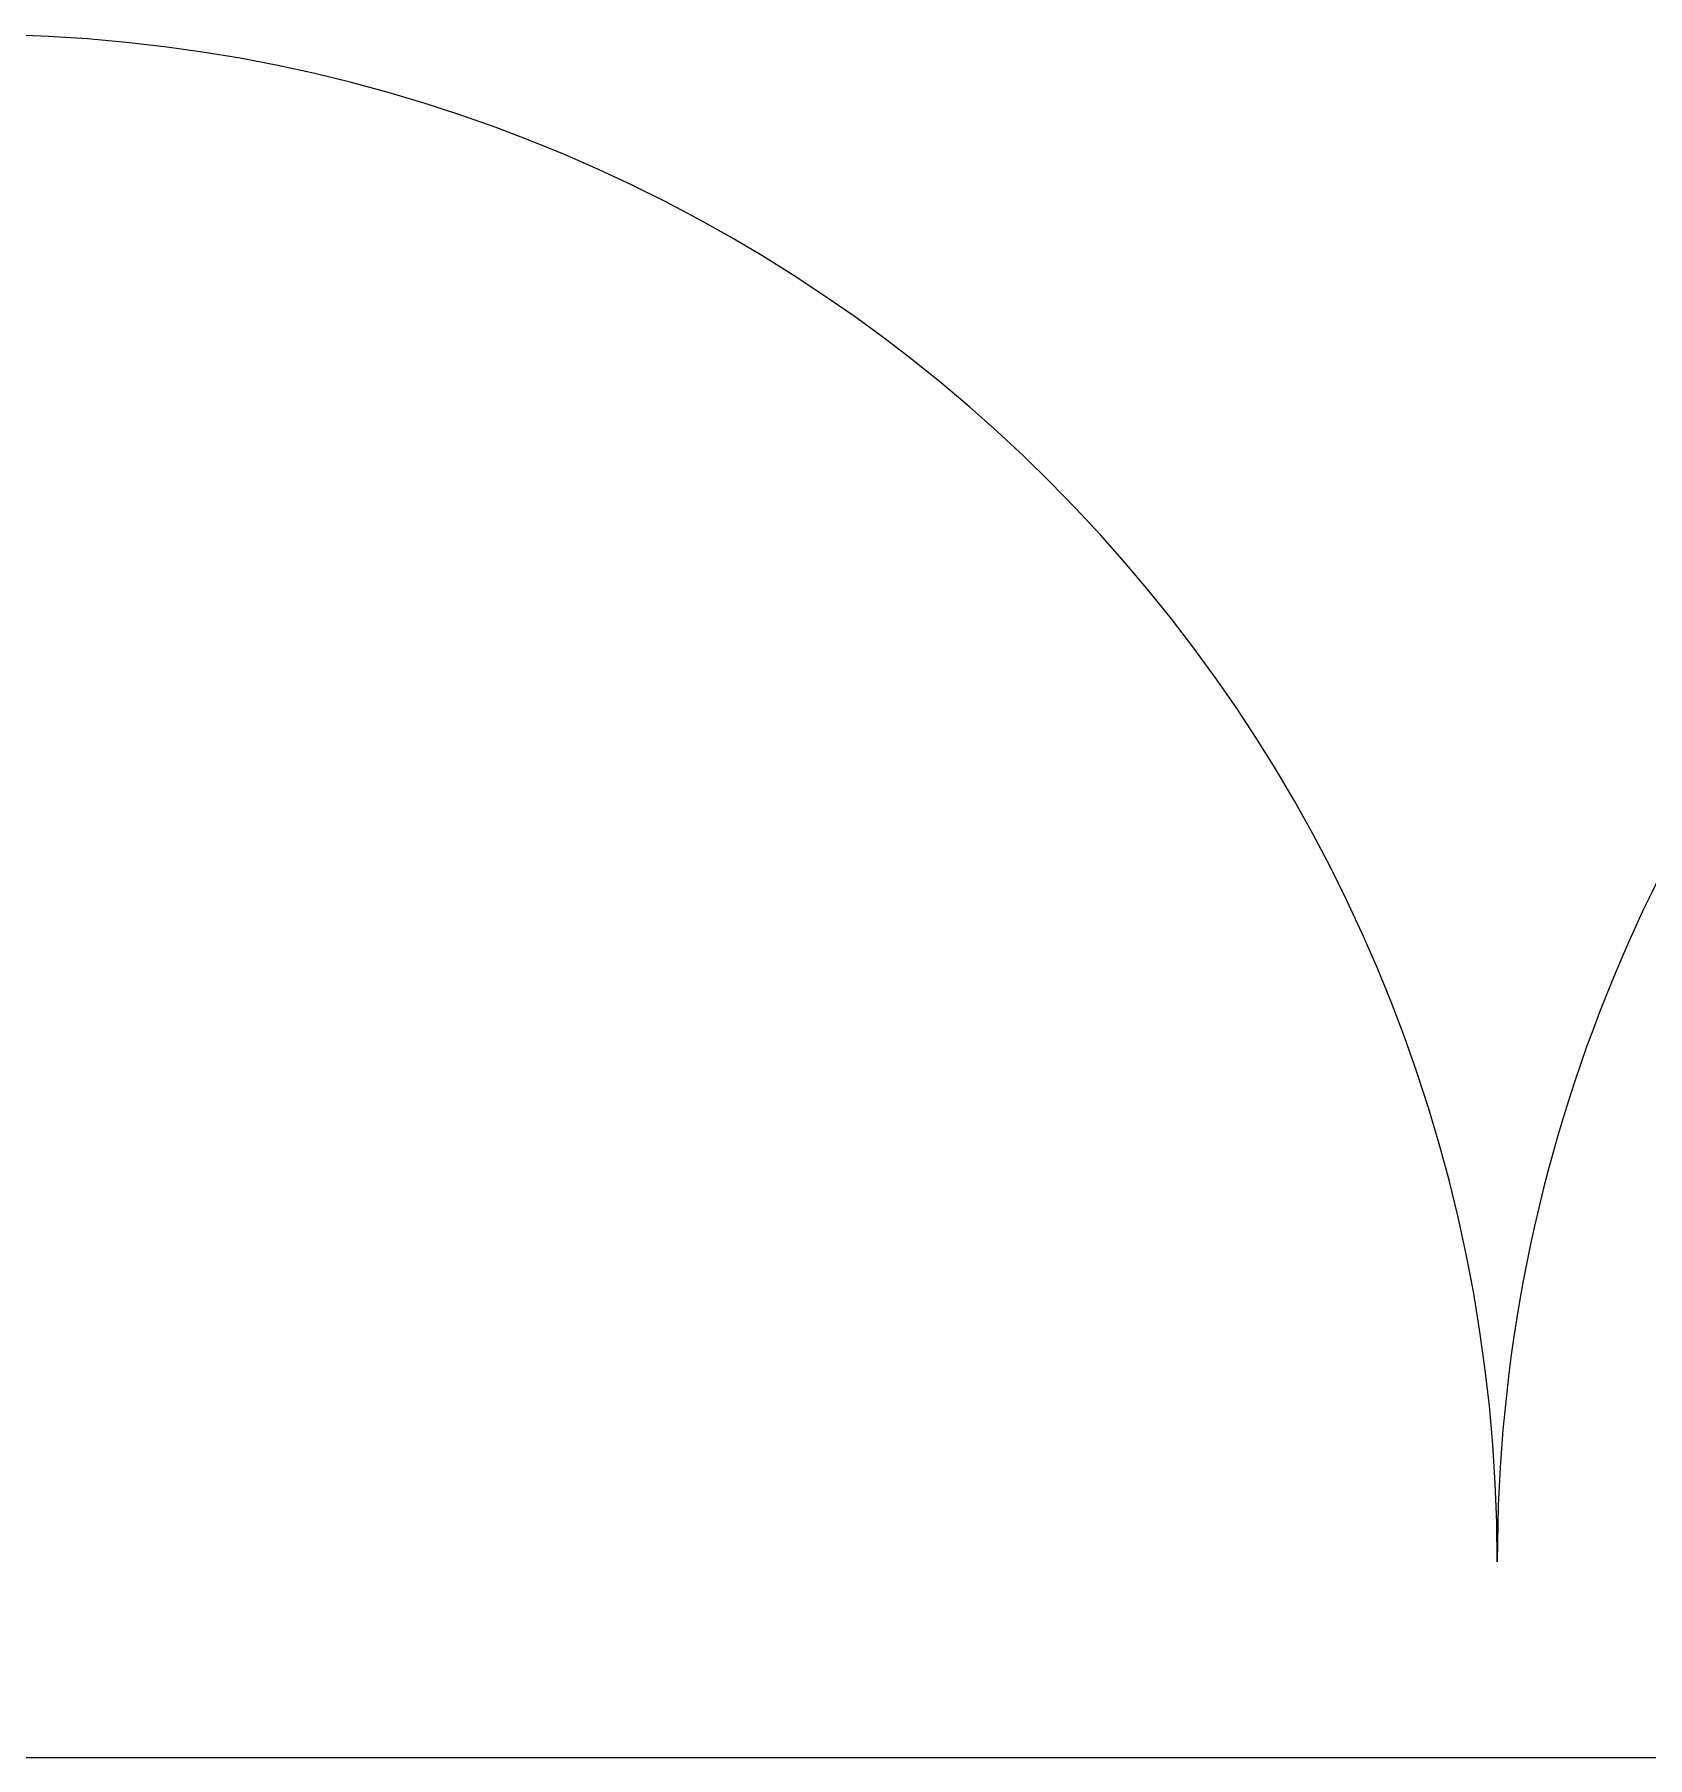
# Model space of a CAD drawing. Header units: metres. Extents: x 22.6 to 101.3, y 9.4 to 67.4.
# Drawn here: x 39.514 to 40.319, y 11.547 to 12.407 of the extents above; entities that cross this region are included whole.
import ezdxf

# ---------------------------------------------------------------- set-up
doc = ezdxf.new("R2010")
doc.units = ezdxf.units.M
doc.layers.add('00', color=252, linetype='Continuous')
doc.layers.add('A-DOOR', color=5, linetype='Continuous', lineweight=5)

# ---------------------------------------------------------------- blocks, each defined once
blk = doc.blocks.new('M_Door-Curtain-Wall-Double-Storefront - M_Door-Curtain-Wall-Double-Storefront-3337631-GROUND FLOOR PLAN')
at = {"layer": 'A-DOOR'}
for p, q in [((-0.7619999999049416, 0.1179988508672258), (-0.7619999999049416, 0.7775499999049412)), ((0.7619999999049416, 0.1179988508673025), (0.7619999999049416, 0.7775499999049418))]:
    blk.add_line(p, q, dxfattribs=at)
for centre, radius, start, end in [((-0.7619999999049416, 0.01554999999999971), 0.7619999999049422, 3.943887805014761e-13, 90.0000000000004), ((0.7619999999049416, 0.01555000000000016), 0.7619999999049409, 89.9999999999996, 179.9999999999996)]:
    blk.add_arc(centre, radius, start, end, dxfattribs=at)

msp = doc.modelspace()

# ---------------------------------------------------------------- linework, layer by layer
at = {"layer": '00', "color": 252}
msp.add_line((39.44393060839775, 11.54732717912512), (41.04393060839773, 11.54732717912512), dxfattribs=at)

# ---------------------------------------------------------------- block references
msp.add_blockref('M_Door-Curtain-Wall-Double-Storefront - M_Door-Curtain-Wall-Double-Storefront-3337631-GROUND FLOOR PLAN', (40.24393060839772, 11.62932832825791), dxfattribs=at)

doc.saveas('drawing.dxf')
